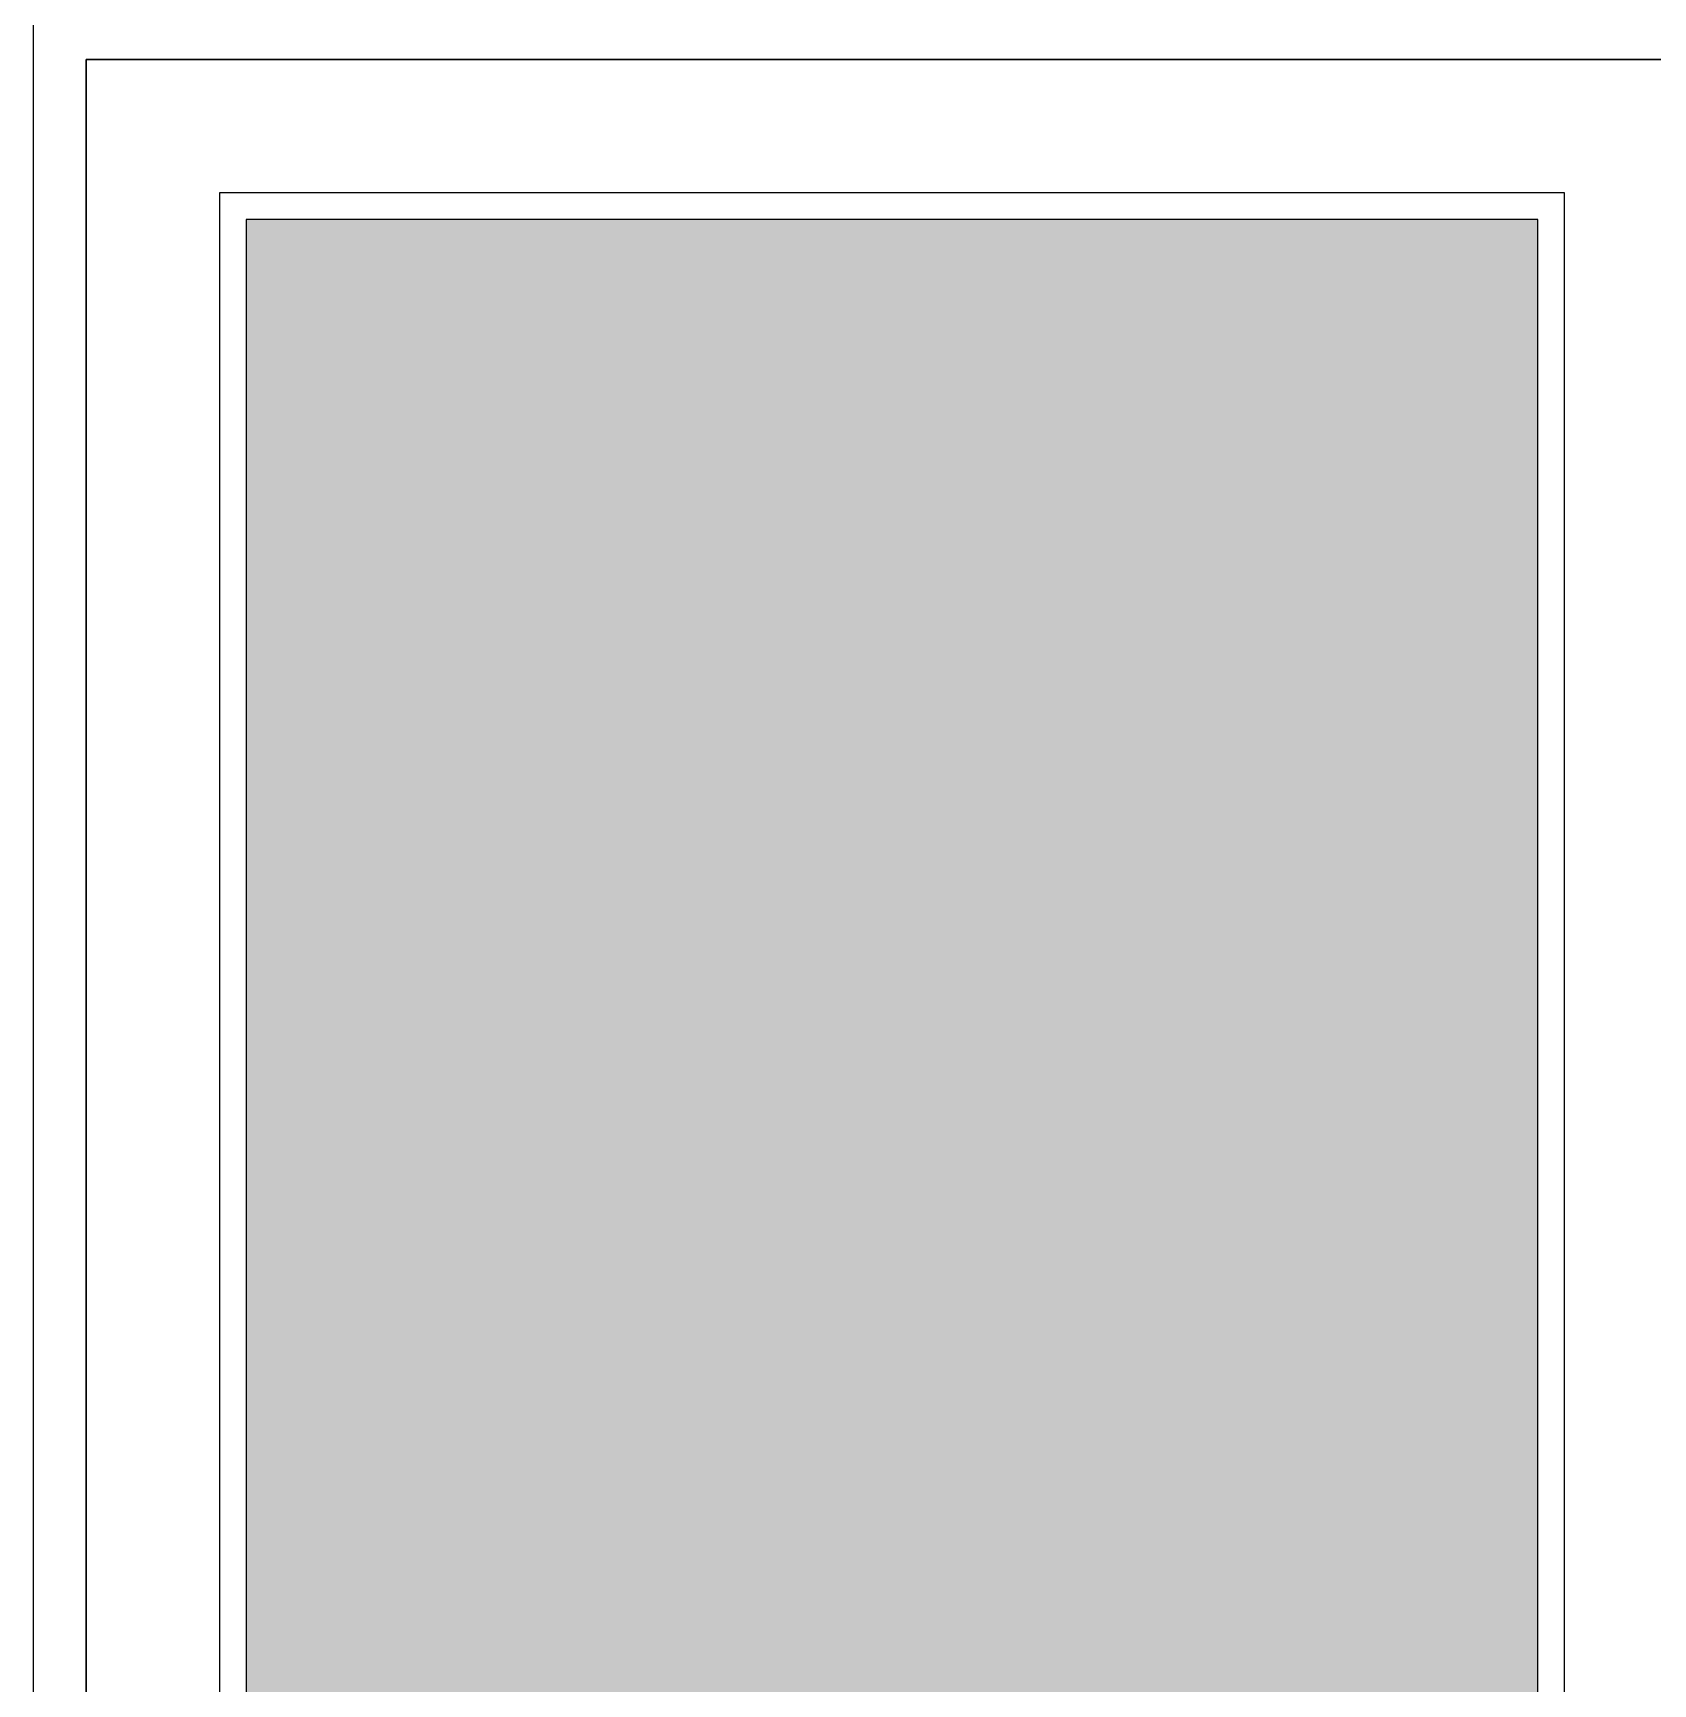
# Model space of a CAD drawing. Extents: x -36 to 357, y 137 to 237.
# Drawn here: x 13.06 to 13.669, y 178.357 to 178.977 of the extents above; entities that cross this region are included whole.
import ezdxf

# ---------------------------------------------------------------- set-up
doc = ezdxf.new("R2010")
doc.units = 0
doc.header["$LTSCALE"] = 0.01
for name, color, linetype in [('01', 1, 'CONTINUOUS'), ('A-PORTA', 3, 'CONTINUOUS'), ('ARQ-ESQ-VISTA1', 2, 'CONTINUOUS'), ('ARQ-SMB-1_025', 1, 'CONTINUOUS')]:
    doc.layers.add(name, color=color, linetype=linetype)

msp = doc.modelspace()

# ---------------------------------------------------------------- hatches: boundary and pattern name
at = {"layer": '01'}
h = msp.add_hatch(color=4, dxfattribs=at)
h.set_gradient(color1=(91, 91, 91), one_color=1, tint=1, name='INVHEMISPHERICAL')
h.paths.add_polyline_path([(13.6254, 178.90675), (13.1404, 178.90675), (13.1404, 178.08675), (13.6254, 178.08675)])

# ---------------------------------------------------------------- linework, layer by layer
at = {"layer": 'A-PORTA', "color": 9, "flags": 128}
msp.add_lwpolyline([(13.6254, 178.90675), (13.1404, 178.90675), (13.1404, 178.08675), (13.6254, 178.08675)], close=True, dxfattribs=at)
at = {"layer": 'ARQ-ESQ-VISTA1'}
msp.add_lwpolyline([(13.36824, 178.00675), (14.2604, 178.00675), (14.2604, 178.98675), (13.0604, 178.98675), (13.0604, 178.00675), (13.35251, 178.00675)], dxfattribs=at)
at = {"layer": 'ARQ-SMB-1_025', "ltscale": 10}
for points in [[(13.37086, 178.02675), (13.6854, 178.02675), (13.6854, 178.96675), (13.0804, 178.96675), (13.0804, 178.02675), (13.34989, 178.02675)], [(13.35251, 178.02675), (13.0804, 178.02675), (13.0804, 178.96675), (14.2404, 178.96675), (14.2404, 178.02675), (13.36824, 178.02675)], [(13.36824, 178.07675), (13.6354, 178.07675), (13.6354, 178.91675), (13.1304, 178.91675), (13.1304, 178.07675), (13.35251, 178.07675)]]:
    msp.add_lwpolyline(points, dxfattribs=at)

doc.saveas('drawing.dxf')
